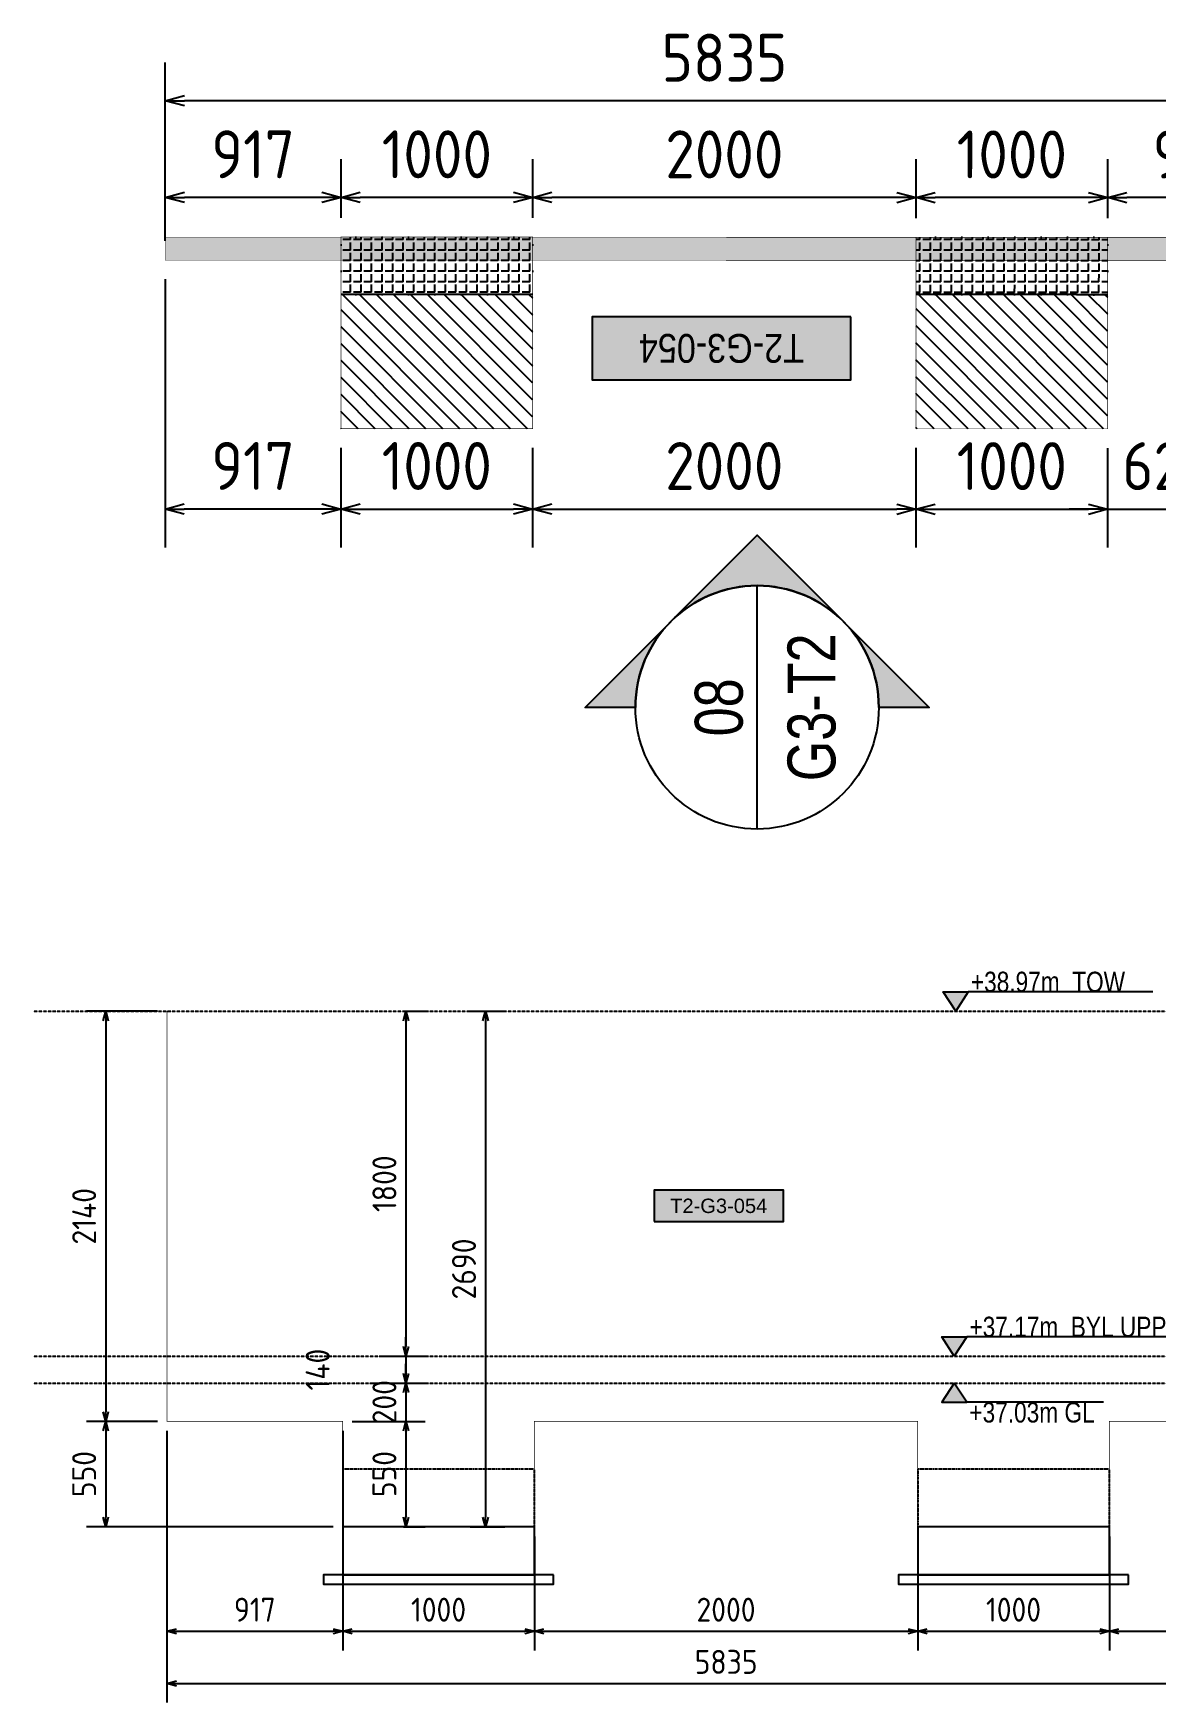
# Model space of a CAD drawing. Header units: centimetres. Extents: x -6122352 to 7132207, y -1694241 to 1947892.
# Drawn here: x 3260250 to 3266110, y 82858 to 91567 of the extents above; entities that cross this region are included whole.
import ezdxf
from ezdxf.enums import TextEntityAlignment as Align

# ---------------------------------------------------------------- set-up
doc = ezdxf.new("R2010")
doc.units = ezdxf.units.CM
doc.header["$MEASUREMENT"] = 0
doc.header["$PDMODE"] = 66
doc.header["$PDSIZE"] = 100
doc.linetypes.add('23585-XR-AR-END-SETTING OUT PLAN$0$HIDDEN', pattern=[0.375, 0.25, -0.125])
doc.linetypes.add('DASHED2', pattern=[0.375, 0.25, -0.125])
for name, color, linetype in [('00-MI-DIM', 7, 'Continuous'), ('@MI-FOOTINGS', 7, 'Continuous'), ('@MI-TYPE-01', 30, 'Continuous'), ('@MI-TYPE-02', 6, 'Continuous'), ('JML-Dimension', 1, 'Continuous'), ('PANEL-TAGS', 7, 'Continuous'), ('SECTION', 130, 'Continuous')]:
    doc.layers.add(name, color=color, linetype=linetype)
doc.styles.add('Arial Narrow', font='ARIALN.TTF', dxfattribs={"width": 0.95, "height": 500})
doc.styles.add('PANELTAG_STYLE', font='arial.ttf')
doc.styles.add('Schueco-BEMSTIL', font='isocpeur.ttf', dxfattribs={"width": 0.9})
doc.styles.add('txt-Pisa-std', font='arial.ttf', dxfattribs={"width": 0.8})
doc.dimstyles.new('MI- JWC-TXT-2.5 MM', dxfattribs={"dimscale": 1.5, "dimtxt": 2.5, "dimasz": 1, "dimexe": 2, "dimexo": 1, "dimgap": 1, "dimtad": 1, "dimdec": 0, "dimdsep": 46, "dimtxsty": 'Schueco-BEMSTIL', "dimblk": 'OPEN30', "dimcen": 0, "dimdle": 2, "dimclrd": 140, "dimclre": 8, "dimclrt": 40, "dimadec": 0, "dimazin": 2, "dimtfac": 1, "dimtdec": 0, "dimtix": 1, "dimtmove": 2, "dimatfit": 3, "dimldrblk": 'OPEN', "dimfxl": 2, "dimlwd": -1, "dimlwe": -1, "dimarcsym": 0})

# ---------------------------------------------------------------- blocks, each defined once
blk = doc.blocks.new('T1-FOOTING')
at = {"transparency": 33554679}
h = blk.add_hatch(dxfattribs=at)
h.set_pattern_fill('ANGLE', color=256, scale=500)
h.set_pattern_definition([(0, (0, 0), (0, 137.5), [100, -37.5]), (90, (0, 0), (-137.5, 8e-15), [100, -37.5])])
h.paths.add_polyline_path([(-500, -300), (500, -300), (500, 0), (-500, 0)])
h.paths.add_polyline_path([(-499.75, -299.75), (499.75, -299.75), (499.75, -0.25), (-499.75, -0.25)], flags=16)
h = blk.add_hatch(dxfattribs=at)
h.set_pattern_fill('ANGLE', color=8, scale=200)
h.set_pattern_definition([(0, (0, 0), (0, 55), [40, -15]), (90, (0, 0), (-55, 3e-15), [40, -15])])
h.paths.add_polyline_path([(500, -300), (500, 0), (-500, 0), (-500, -300)])
h = blk.add_hatch(dxfattribs=at)
h.set_pattern_fill('ANSI31', color=8, scale=500)
h.paths.add_polyline_path([(500, -1000), (500, -300), (-500, -300), (-500, -1000)])
at = {"layer": '@MI-TYPE-01', "color": 240, "linetype": 'DASHED2', "true_color": 0xed1f24}
blk.add_line((-500, -300), (500, -300), dxfattribs=at)
at = {"layer": '@MI-TYPE-01', "color": 240, "true_color": 0xed1f24, "const_width": 2.5}
blk.add_lwpolyline([(-500, 0), (500, 0), (500, -1000), (-500, -1000)], close=True, dxfattribs=at)
blk = doc.blocks.new('_Open30')
at = {"color": 0, "linetype": 'ByBlock', "lineweight": -2}
for p, q in [((-1, 0.268), (0, 0)), ((0, 0), (-1, -0.268)), ((0, 0), (-1, 0))]:
    blk.add_line(p, q, dxfattribs=at)
blk = doc.blocks.new('*D1323')
at = {"layer": '@MI-TYPE-02', "color": 8, "transparency": 16777216}
for p, q in [((382575.2, -149262.9), (383386.9, -149262.8)), ((382576.2, -155097.9), (383387.9, -155097.8))]:
    blk.add_line(p, q, dxfattribs=at)
at = {"layer": '@MI-TYPE-02', "color": 140, "transparency": 16777216}
blk.add_line((383187.9, -154997.8), (383186.9, -149362.8), dxfattribs=at)
at = {"layer": 'Defpoints', "color": 0, "transparency": 16777216}
for p in [(382475.2, -149263), (383186.9, -149262.8), (382476.2, -155098)]:
    blk.add_point(p, dxfattribs=at)
at = {"layer": '@MI-TYPE-02', "color": 140, "transparency": 16777216, "xscale": 100, "yscale": 100, "zscale": 100}
for p, rotation in [((383186.9, -149262.8), 90.01026582106833), ((383187.9, -155097.8), 270.0102658210683)]:
    blk.add_blockref('_Open30', p, dxfattribs=dict(at, rotation=rotation))
at = {"layer": '@MI-TYPE-02', "color": 40, "transparency": 16777216, "insert": (383412.4, -152180.3), "char_height": 250, "attachment_point": 5, "rotation": 270.01027, "style": 'Schueco-BEMSTIL'}
blk.add_mtext('5835', dxfattribs=at)
blk = doc.blocks.new('_Open')
at = {"color": 0, "linetype": 'ByBlock', "lineweight": -2}
for p, q in [((-1, 0.2), (0, 0)), ((-1, -0.2), (0, 0)), ((0, 0), (-1, 0))]:
    blk.add_line(p, q, dxfattribs=at)
blk = doc.blocks.new('*D1324')
at = {"layer": '@MI-TYPE-02', "color": 8, "transparency": 16777216}
for p, q in [((382576.9, -154180.4), (382883.4, -154180.3)), ((382576.2, -155097.9), (382883.6, -155097.9))]:
    blk.add_line(p, q, dxfattribs=at)
at = {"layer": '@MI-TYPE-02', "color": 140, "transparency": 16777216}
blk.add_line((382683.6, -154997.9), (382683.4, -154280.4), dxfattribs=at)
at = {"layer": 'Defpoints', "color": 0, "transparency": 16777216}
for p in [(382476.9, -154180.4), (382683.4, -154180.4), (382476.2, -155098)]:
    blk.add_point(p, dxfattribs=at)
at = {"layer": '@MI-TYPE-02', "color": 140, "transparency": 16777216, "xscale": 100, "yscale": 100, "zscale": 100}
for p, rotation in [((382683.4, -154180.4), 90.01026582106833), ((382683.6, -155097.9), 270.0102658210683)]:
    blk.add_blockref('_Open30', p, dxfattribs=dict(at, rotation=rotation))
at = {"layer": '@MI-TYPE-02', "color": 40, "transparency": 16777216, "insert": (382908.5, -154639.1), "char_height": 250, "attachment_point": 5, "rotation": 270.01027, "style": 'Schueco-BEMSTIL'}
blk.add_mtext('918', dxfattribs=at)
blk = doc.blocks.new('*D1325')
at = {"layer": '@MI-TYPE-02', "color": 8, "transparency": 16777216}
for p, q in [((382575.8, -153180.4), (382883.3, -153180.3)), ((382576.9, -154180.4), (382883.4, -154180.3))]:
    blk.add_line(p, q, dxfattribs=at)
at = {"layer": '@MI-TYPE-02', "color": 140, "transparency": 16777216}
blk.add_line((382683.4, -154080.4), (382683.3, -153280.4), dxfattribs=at)
at = {"layer": 'Defpoints', "color": 0, "transparency": 16777216}
for p in [(382475.8, -153180.4), (382683.3, -153180.4), (382476.9, -154180.4)]:
    blk.add_point(p, dxfattribs=at)
at = {"layer": '@MI-TYPE-02', "color": 140, "transparency": 16777216, "xscale": 100, "yscale": 100, "zscale": 100}
for p, rotation in [((382683.3, -153180.4), 90.01026582106833), ((382683.4, -154180.4), 270.0102658210683)]:
    blk.add_blockref('_Open30', p, dxfattribs=dict(at, rotation=rotation))
at = {"layer": '@MI-TYPE-02', "color": 40, "transparency": 16777216, "insert": (382908.3, -153680.3), "char_height": 250, "attachment_point": 5, "rotation": 270.01027, "style": 'Schueco-BEMSTIL'}
blk.add_mtext('1000', dxfattribs=at)
blk = doc.blocks.new('*D1326')
at = {"layer": '@MI-TYPE-02', "color": 8, "transparency": 16777216}
for p, q in [((382576.4, -151180.4), (382882.9, -151180.3)), ((382575.8, -153180.4), (382883.3, -153180.3))]:
    blk.add_line(p, q, dxfattribs=at)
at = {"layer": '@MI-TYPE-02', "color": 140, "transparency": 16777216}
blk.add_line((382683.2, -153080.4), (382682.9, -151280.4), dxfattribs=at)
at = {"layer": 'Defpoints', "color": 0, "transparency": 16777216}
for p in [(382476.4, -151180.4), (382682.9, -151180.4), (382475.8, -153180.4)]:
    blk.add_point(p, dxfattribs=at)
at = {"layer": '@MI-TYPE-02', "color": 140, "transparency": 16777216, "xscale": 100, "yscale": 100, "zscale": 100}
for p, rotation in [((382682.9, -151180.4), 90.01026582106833), ((382683.3, -153180.4), 270.0102658210683)]:
    blk.add_blockref('_Open30', p, dxfattribs=dict(at, rotation=rotation))
at = {"layer": '@MI-TYPE-02', "color": 40, "transparency": 16777216, "insert": (382908.1, -152180.3), "char_height": 250, "attachment_point": 5, "rotation": 270.01027, "style": 'Schueco-BEMSTIL'}
blk.add_mtext('2000', dxfattribs=at)
blk = doc.blocks.new('*D1327')
at = {"layer": '@MI-TYPE-02', "color": 8, "transparency": 16777216}
for p, q in [((382576.2, -150180.4), (382882.7, -150180.3)), ((382576.4, -151180.4), (382882.9, -151180.3))]:
    blk.add_line(p, q, dxfattribs=at)
at = {"layer": '@MI-TYPE-02', "color": 140, "transparency": 16777216}
blk.add_line((382682.9, -151080.4), (382682.7, -150280.4), dxfattribs=at)
at = {"layer": 'Defpoints', "color": 0, "transparency": 16777216}
for p in [(382476.2, -150180.4), (382682.7, -150180.4), (382476.4, -151180.4)]:
    blk.add_point(p, dxfattribs=at)
at = {"layer": '@MI-TYPE-02', "color": 140, "transparency": 16777216, "xscale": 100, "yscale": 100, "zscale": 100}
for p, rotation in [((382682.7, -150180.4), 90.01026582106833), ((382682.9, -151180.4), 270.0102658210683)]:
    blk.add_blockref('_Open30', p, dxfattribs=dict(at, rotation=rotation))
at = {"layer": '@MI-TYPE-02', "color": 40, "transparency": 16777216, "insert": (382907.8, -150680.3), "char_height": 250, "attachment_point": 5, "rotation": 270.01027, "style": 'Schueco-BEMSTIL'}
blk.add_mtext('1000', dxfattribs=at)
blk = doc.blocks.new('*D1328')
at = {"layer": '@MI-TYPE-02', "color": 8, "transparency": 16777216}
for p, q in [((382455.2, -149263), (382882.5, -149262.9)), ((382576.2, -150180.4), (382882.7, -150180.3))]:
    blk.add_line(p, q, dxfattribs=at)
at = {"layer": '@MI-TYPE-02', "color": 140, "transparency": 16777216}
blk.add_line((382682.7, -150080.4), (382682.6, -149362.9), dxfattribs=at)
at = {"layer": 'Defpoints', "color": 0, "transparency": 16777216}
for p in [(382355.2, -149263), (382682.5, -149262.9), (382476.2, -150180.4)]:
    blk.add_point(p, dxfattribs=at)
at = {"layer": '@MI-TYPE-02', "color": 140, "transparency": 16777216, "xscale": 100, "yscale": 100, "zscale": 100}
for p, rotation in [((382682.5, -149262.9), 90.01026582106833), ((382682.7, -150180.4), 270.0102658210683)]:
    blk.add_blockref('_Open30', p, dxfattribs=dict(at, rotation=rotation))
at = {"layer": '@MI-TYPE-02', "color": 40, "transparency": 16777216, "insert": (382907.6, -149721.6), "char_height": 250, "attachment_point": 5, "rotation": 270.01027, "style": 'Schueco-BEMSTIL'}
blk.add_mtext('917', dxfattribs=at)
blk = doc.blocks.new('*D1402')
at = {"layer": '@MI-TYPE-02', "color": 8, "transparency": 16777216}
for p, q in [((-228.7, 47998.2), (-1627.3, 47998)), ((-1107.6, 47080.6), (-1627.1, 47080.5))]:
    blk.add_line(p, q, dxfattribs=at)
at = {"layer": '@MI-TYPE-02', "color": 140, "transparency": 16777216}
blk.add_line((-1427.1, 47180.6), (-1427.2, 47898), dxfattribs=at)
at = {"layer": 'Defpoints', "color": 0, "transparency": 16777216}
for p in [(-1427.3, 47998), (-128.7, 47998.3), (-1007.6, 47080.6)]:
    blk.add_point(p, dxfattribs=at)
at = {"layer": '@MI-TYPE-02', "color": 140, "transparency": 16777216, "xscale": 100, "yscale": 100, "zscale": 100}
for p, rotation in [((-1427.3, 47998), 90.01026582106819), ((-1427.1, 47080.6), 270.0102658210682)]:
    blk.add_blockref('_Open30', p, dxfattribs=dict(at, rotation=rotation))
at = {"layer": '@MI-TYPE-02', "color": 40, "transparency": 16777216, "insert": (-1202.2, 47539.3), "char_height": 250, "attachment_point": 5, "rotation": 270.01027, "style": 'Schueco-BEMSTIL'}
blk.add_mtext('917', dxfattribs=at)
blk = doc.blocks.new('*D1403')
at = {"layer": '@MI-TYPE-02', "color": 8, "transparency": 16777216}
for p, q in [((-1107.6, 47080.6), (-1627.1, 47080.5)), ((-1107.5, 46080.6), (-1626.9, 46080.5))]:
    blk.add_line(p, q, dxfattribs=at)
at = {"layer": '@MI-TYPE-02', "color": 140, "transparency": 16777216}
blk.add_line((-1427.1, 46980.6), (-1426.9, 46180.6), dxfattribs=at)
at = {"layer": 'Defpoints', "color": 0, "transparency": 16777216}
for p in [(-1007.6, 47080.6), (-1426.9, 46080.6), (-1007.5, 46080.6)]:
    blk.add_point(p, dxfattribs=at)
at = {"layer": '@MI-TYPE-02', "color": 140, "transparency": 16777216, "xscale": 100, "yscale": 100, "zscale": 100}
for p, rotation in [((-1427.1, 47080.6), 90.01026582106819), ((-1426.9, 46080.6), 270.0102658210682)]:
    blk.add_blockref('_Open30', p, dxfattribs=dict(at, rotation=rotation))
at = {"layer": '@MI-TYPE-02', "color": 40, "transparency": 16777216, "insert": (-1202, 46580.6), "char_height": 250, "attachment_point": 5, "rotation": 270.01027, "style": 'Schueco-BEMSTIL'}
blk.add_mtext('1000', dxfattribs=at)
blk = doc.blocks.new('*D1404')
at = {"layer": '@MI-TYPE-02', "color": 8, "transparency": 16777216}
for p, q in [((-1107.5, 46080.6), (-1626.9, 46080.5)), ((-1107.1, 44080.6), (-1626.6, 44080.5))]:
    blk.add_line(p, q, dxfattribs=at)
at = {"layer": '@MI-TYPE-02', "color": 140, "transparency": 16777216}
blk.add_line((-1426.9, 45980.6), (-1426.6, 44180.6), dxfattribs=at)
at = {"layer": 'Defpoints', "color": 0, "transparency": 16777216}
for p in [(-1007.5, 46080.6), (-1426.6, 44080.6), (-1007.1, 44080.6)]:
    blk.add_point(p, dxfattribs=at)
at = {"layer": '@MI-TYPE-02', "color": 140, "transparency": 16777216, "xscale": 100, "yscale": 100, "zscale": 100}
for p, rotation in [((-1426.9, 46080.6), 90.01026582106819), ((-1426.6, 44080.6), 270.0102658210682)]:
    blk.add_blockref('_Open30', p, dxfattribs=dict(at, rotation=rotation))
at = {"layer": '@MI-TYPE-02', "color": 40, "transparency": 16777216, "insert": (-1201.7, 45080.6), "char_height": 250, "attachment_point": 5, "rotation": 270.01027, "style": 'Schueco-BEMSTIL'}
blk.add_mtext('2000', dxfattribs=at)
blk = doc.blocks.new('*D1405')
at = {"layer": '@MI-TYPE-02', "color": 8, "transparency": 16777216}
for p, q in [((-1107.1, 44080.6), (-1626.6, 44080.5)), ((-1106.9, 43080.6), (-1626.4, 43080.5))]:
    blk.add_line(p, q, dxfattribs=at)
at = {"layer": '@MI-TYPE-02', "color": 140, "transparency": 16777216}
blk.add_line((-1426.5, 43980.6), (-1426.4, 43180.6), dxfattribs=at)
at = {"layer": 'Defpoints', "color": 0, "transparency": 16777216}
for p in [(-1007.1, 44080.6), (-1426.4, 43080.6), (-1006.9, 43080.6)]:
    blk.add_point(p, dxfattribs=at)
at = {"layer": '@MI-TYPE-02', "color": 140, "transparency": 16777216, "xscale": 100, "yscale": 100, "zscale": 100}
for p, rotation in [((-1426.6, 44080.6), 90.01026582106819), ((-1426.4, 43080.6), 270.0102658210682)]:
    blk.add_blockref('_Open30', p, dxfattribs=dict(at, rotation=rotation))
at = {"layer": '@MI-TYPE-02', "color": 40, "transparency": 16777216, "insert": (-1201.5, 43580.6), "char_height": 250, "attachment_point": 5, "rotation": 270.01027, "style": 'Schueco-BEMSTIL'}
blk.add_mtext('1000', dxfattribs=at)
blk = doc.blocks.new('*D1406')
at = {"layer": '@MI-TYPE-02', "color": 140, "transparency": 16777216}
for p, q in [((-1426.4, 43180.6), (-1426.4, 43280.6)), ((-1426.4, 43080.6), (-1426.3, 42453.9)), ((-1426.2, 42353.9), (-1426.2, 42253.9))]:
    blk.add_line(p, q, dxfattribs=at)
at = {"layer": '@MI-TYPE-02', "color": 8, "transparency": 16777216}
for p, q in [((-1106.9, 43080.6), (-1626.4, 43080.5)), ((-1107.5, 42454), (-1626.3, 42453.9))]:
    blk.add_line(p, q, dxfattribs=at)
at = {"layer": 'Defpoints', "color": 0, "transparency": 16777216}
for p in [(-1006.9, 43080.6), (-1426.3, 42453.9), (-1007.5, 42454)]:
    blk.add_point(p, dxfattribs=at)
at = {"layer": '@MI-TYPE-02', "color": 140, "transparency": 16777216, "xscale": 100, "yscale": 100, "zscale": 100}
for p, rotation in [((-1426.4, 43080.6), 270.0102658210682), ((-1426.3, 42453.9), 90.01026582106819)]:
    blk.add_blockref('_Open30', p, dxfattribs=dict(at, rotation=rotation))
at = {"layer": '@MI-TYPE-02', "color": 40, "transparency": 16777216, "insert": (-1201.3, 42767.3), "char_height": 250, "attachment_point": 5, "rotation": 270.01027, "style": 'Schueco-BEMSTIL'}
blk.add_mtext('627', dxfattribs=at)
blk = doc.blocks.new('*U1874')
h = blk.add_hatch(color=94)
edge = h.paths.add_edge_path()
edge.add_line((0, 6.35), (0, 8.98))
edge.add_line((0, 8.98), (8.98, 0))
edge.add_line((8.98, 0), (0, -8.98))
edge.add_line((0, -8.98), (0, -6.35))
edge.add_arc((0, 0), 6.35, 270, 450)
at = {"color": 94}
blk.add_line((-6.35, 0), (6.35, 0), dxfattribs=at)
for points in [[(0, 6.35), (0, 8.98), (8.98, 0), (0, -8.98), (0, -6.35, 1)], [(4.49, -4.49, 0.414214), (4.49, 4.49), (8.98, 0), (4.49, -4.49)]]:
    blk.add_lwpolyline(points, format="xyb", close=True)
blk.add_circle((0, 0), 6.35, dxfattribs=at)
at = {"style": 'Arial Narrow', "width": 0.95, "flags": 8}
blk.add_attdef('VIEWNUMBER', text='', height=2.5, dxfattribs=at).set_placement((0, 0), align=Align.BOTTOM_CENTER)
blk.add_attdef('SHEETNUMBER', text='', height=2.5, dxfattribs=at).set_placement((0, -1.588), align=Align.TOP_CENTER)
blk = doc.blocks.new('PANELTAG')
at = {"layer": 'PANEL-TAGS', "color": 1}
blk.add_lwpolyline([(-13.5, -3.3), (13.5, -3.3), (13.5, 3.3), (-13.5, 3.3)], close=True, dxfattribs=at)
at = {"layer": 'PANEL-TAGS', "color": 40, "true_color": 0xffd700}
blk.add_solid([(-13.5, -3.3), (13.5, -3.3), (-13.5, 3.3), (13.5, 3.3)], dxfattribs=at)
at = {"layer": 'PANEL-TAGS', "color": 5, "style": 'PANELTAG_STYLE', "width": 0.85}
blk.add_attdef('TAGNO', text='', height=3, dxfattribs=at).set_placement((0, 0), align=Align.MIDDLE)
blk = doc.blocks.new('*D4807')
at = {"layer": '@MI-TYPE-01', "color": 8, "transparency": 16777216}
for p, q in [((3260946.4, 84275.5), (3260946.4, 83130.4)), ((3261863.4, 84275.5), (3261863.4, 83130.4))]:
    blk.add_line(p, q, dxfattribs=at)
at = {"layer": '@MI-TYPE-01', "color": 140, "transparency": 16777216}
blk.add_line((3260996.4, 83230.4), (3261813.4, 83230.4), dxfattribs=at)
at = {"layer": 'Defpoints', "color": 0, "transparency": 16777216}
for p in [(3260946.4, 84325.5), (3261863.4, 84325.5), (3261863.4, 83230.4)]:
    blk.add_point(p, dxfattribs=at)
at = {"layer": '@MI-TYPE-01', "color": 140, "transparency": 16777216, "xscale": 50, "yscale": 50, "zscale": 50, "rotation": 180}
blk.add_blockref('_Open30', (3260946.4, 83230.4), dxfattribs=at)
at = {"layer": '@MI-TYPE-01', "color": 140, "transparency": 16777216, "xscale": 50, "yscale": 50, "zscale": 50}
blk.add_blockref('_Open30', (3261863.4, 83230.4), dxfattribs=at)
at = {"layer": '@MI-TYPE-01', "color": 40, "transparency": 16777216, "insert": (3261404.9, 83342.9), "char_height": 125, "attachment_point": 5, "style": 'Schueco-BEMSTIL'}
blk.add_mtext('917', dxfattribs=at)
blk = doc.blocks.new('*D4808')
at = {"layer": '@MI-TYPE-01', "color": 8, "transparency": 16777216}
for p, q in [((3261863.4, 84275.5), (3261863.4, 83130.4)), ((3262863.4, 83725.5), (3262863.4, 83130.4))]:
    blk.add_line(p, q, dxfattribs=at)
at = {"layer": '@MI-TYPE-01', "color": 140, "transparency": 16777216}
blk.add_line((3261913.4, 83230.4), (3262813.4, 83230.4), dxfattribs=at)
at = {"layer": 'Defpoints', "color": 0, "transparency": 16777216}
for p in [(3261863.4, 84325.5), (3262863.4, 83775.5), (3262863.4, 83230.4)]:
    blk.add_point(p, dxfattribs=at)
at = {"layer": '@MI-TYPE-01', "color": 140, "transparency": 16777216, "xscale": 50, "yscale": 50, "zscale": 50, "rotation": 180}
blk.add_blockref('_Open30', (3261863.4, 83230.4), dxfattribs=at)
at = {"layer": '@MI-TYPE-01', "color": 140, "transparency": 16777216, "xscale": 50, "yscale": 50, "zscale": 50}
blk.add_blockref('_Open30', (3262863.4, 83230.4), dxfattribs=at)
at = {"layer": '@MI-TYPE-01', "color": 40, "transparency": 16777216, "insert": (3262363.4, 83342.9), "char_height": 125, "attachment_point": 5, "style": 'Schueco-BEMSTIL'}
blk.add_mtext('1000', dxfattribs=at)
blk = doc.blocks.new('*D4809')
at = {"layer": '@MI-TYPE-01', "color": 8, "transparency": 16777216}
for p, q in [((3262863.4, 83725.5), (3262863.4, 83130.4)), ((3264863.4, 83725.5), (3264863.4, 83130.4))]:
    blk.add_line(p, q, dxfattribs=at)
at = {"layer": '@MI-TYPE-01', "color": 140, "transparency": 16777216}
blk.add_line((3262913.4, 83230.4), (3264813.4, 83230.4), dxfattribs=at)
at = {"layer": 'Defpoints', "color": 0, "transparency": 16777216}
for p in [(3262863.4, 83775.5), (3264863.4, 83775.5), (3264863.4, 83230.4)]:
    blk.add_point(p, dxfattribs=at)
at = {"layer": '@MI-TYPE-01', "color": 140, "transparency": 16777216, "xscale": 50, "yscale": 50, "zscale": 50, "rotation": 180}
blk.add_blockref('_Open30', (3262863.4, 83230.4), dxfattribs=at)
at = {"layer": '@MI-TYPE-01', "color": 140, "transparency": 16777216, "xscale": 50, "yscale": 50, "zscale": 50}
blk.add_blockref('_Open30', (3264863.4, 83230.4), dxfattribs=at)
at = {"layer": '@MI-TYPE-01', "color": 40, "transparency": 16777216, "insert": (3263863.4, 83342.9), "char_height": 125, "attachment_point": 5, "style": 'Schueco-BEMSTIL'}
blk.add_mtext('2000', dxfattribs=at)
blk = doc.blocks.new('*D4810')
at = {"layer": '@MI-TYPE-01', "color": 8, "transparency": 16777216}
for p, q in [((3264863.4, 83725.5), (3264863.4, 83130.4)), ((3265863.4, 83725.5), (3265863.4, 83130.4))]:
    blk.add_line(p, q, dxfattribs=at)
at = {"layer": '@MI-TYPE-01', "color": 140, "transparency": 16777216}
blk.add_line((3264913.4, 83230.4), (3265813.4, 83230.4), dxfattribs=at)
at = {"layer": 'Defpoints', "color": 0, "transparency": 16777216}
for p in [(3264863.4, 83775.5), (3265863.4, 83775.5), (3265863.4, 83230.4)]:
    blk.add_point(p, dxfattribs=at)
at = {"layer": '@MI-TYPE-01', "color": 140, "transparency": 16777216, "xscale": 50, "yscale": 50, "zscale": 50, "rotation": 180}
blk.add_blockref('_Open30', (3264863.4, 83230.4), dxfattribs=at)
at = {"layer": '@MI-TYPE-01', "color": 140, "transparency": 16777216, "xscale": 50, "yscale": 50, "zscale": 50}
blk.add_blockref('_Open30', (3265863.4, 83230.4), dxfattribs=at)
at = {"layer": '@MI-TYPE-01', "color": 40, "transparency": 16777216, "insert": (3265363.4, 83342.9), "char_height": 125, "attachment_point": 5, "style": 'Schueco-BEMSTIL'}
blk.add_mtext('1000', dxfattribs=at)
blk = doc.blocks.new('*D4811')
at = {"layer": '@MI-TYPE-01', "color": 8, "transparency": 16777216}
for p, q in [((3266781.4, 84275.5), (3266781.4, 83130.4)), ((3265863.4, 83725.5), (3265863.4, 83130.4))]:
    blk.add_line(p, q, dxfattribs=at)
at = {"layer": '@MI-TYPE-01', "color": 140, "transparency": 16777216}
blk.add_line((3265913.4, 83230.4), (3266731.4, 83230.4), dxfattribs=at)
at = {"layer": 'Defpoints', "color": 0, "transparency": 16777216}
for p in [(3266781.4, 84325.5), (3265863.4, 83775.5), (3266781.4, 83230.4)]:
    blk.add_point(p, dxfattribs=at)
at = {"layer": '@MI-TYPE-01', "color": 140, "transparency": 16777216, "xscale": 50, "yscale": 50, "zscale": 50, "rotation": 180}
blk.add_blockref('_Open30', (3265863.4, 83230.4), dxfattribs=at)
at = {"layer": '@MI-TYPE-01', "color": 140, "transparency": 16777216, "xscale": 50, "yscale": 50, "zscale": 50}
blk.add_blockref('_Open30', (3266781.4, 83230.4), dxfattribs=at)
at = {"layer": '@MI-TYPE-01', "color": 40, "transparency": 16777216, "insert": (3266322.4, 83342.9), "char_height": 125, "attachment_point": 5, "style": 'Schueco-BEMSTIL'}
blk.add_mtext('918', dxfattribs=at)
blk = doc.blocks.new('*D4812')
at = {"layer": '@MI-TYPE-01', "color": 8, "transparency": 16777216}
for p, q in [((3260946.4, 84275.5), (3260946.4, 82858.1)), ((3266781.4, 84275.5), (3266781.4, 82858.1))]:
    blk.add_line(p, q, dxfattribs=at)
at = {"layer": '@MI-TYPE-01', "color": 140, "transparency": 16777216}
blk.add_line((3260996.4, 82958.1), (3266731.4, 82958.1), dxfattribs=at)
at = {"layer": 'Defpoints', "color": 0, "transparency": 16777216}
for p in [(3260946.4, 84325.5), (3266781.4, 84325.5), (3266781.4, 82958.1)]:
    blk.add_point(p, dxfattribs=at)
at = {"layer": '@MI-TYPE-01', "color": 140, "transparency": 16777216, "xscale": 50, "yscale": 50, "zscale": 50, "rotation": 180}
blk.add_blockref('_Open30', (3260946.4, 82958.1), dxfattribs=at)
at = {"layer": '@MI-TYPE-01', "color": 140, "transparency": 16777216, "xscale": 50, "yscale": 50, "zscale": 50}
blk.add_blockref('_Open30', (3266781.4, 82958.1), dxfattribs=at)
at = {"layer": '@MI-TYPE-01', "color": 40, "transparency": 16777216, "insert": (3263863.9, 83070.6), "char_height": 125, "attachment_point": 5, "style": 'Schueco-BEMSTIL'}
blk.add_mtext('5835', dxfattribs=at)
blk = doc.blocks.new('*D4813')
at = {"layer": '@MI-TYPE-01', "color": 8, "transparency": 16777216}
for p, q in [((3260896.4, 86465.5), (3260527, 86465.5)), ((3260896.4, 84325.5), (3260527, 84325.5))]:
    blk.add_line(p, q, dxfattribs=at)
at = {"layer": '@MI-TYPE-01', "color": 140, "transparency": 16777216}
blk.add_line((3260627, 86415.5), (3260627, 84375.5), dxfattribs=at)
at = {"layer": 'Defpoints', "color": 0, "transparency": 16777216}
for p in [(3260946.4, 86465.5), (3260627, 84325.5), (3260946.4, 84325.5)]:
    blk.add_point(p, dxfattribs=at)
at = {"layer": '@MI-TYPE-01', "color": 140, "transparency": 16777216, "xscale": 50, "yscale": 50, "zscale": 50}
for p, rotation in [((3260627, 86465.5), 90), ((3260627, 84325.5), 270)]:
    blk.add_blockref('_Open30', p, dxfattribs=dict(at, rotation=rotation))
at = {"layer": '@MI-TYPE-01', "color": 40, "transparency": 16777216, "insert": (3260514.5, 85395.5), "char_height": 125, "attachment_point": 5, "rotation": 90, "style": 'Schueco-BEMSTIL'}
blk.add_mtext('2140', dxfattribs=at)
blk = doc.blocks.new('*D4814')
at = {"layer": '@MI-TYPE-01', "color": 8, "transparency": 16777216}
for p, q in [((3260896.4, 84325.5), (3260527, 84325.5)), ((3261813.4, 83775.5), (3260527, 83775.5))]:
    blk.add_line(p, q, dxfattribs=at)
at = {"layer": '@MI-TYPE-01', "color": 140, "transparency": 16777216}
blk.add_line((3260627, 84275.5), (3260627, 83825.5), dxfattribs=at)
at = {"layer": 'Defpoints', "color": 0, "transparency": 16777216}
for p in [(3260946.4, 84325.5), (3260627, 83775.5), (3261863.4, 83775.5)]:
    blk.add_point(p, dxfattribs=at)
at = {"layer": '@MI-TYPE-01', "color": 140, "transparency": 16777216, "xscale": 50, "yscale": 50, "zscale": 50}
for p, rotation in [((3260627, 84325.5), 90), ((3260627, 83775.5), 270)]:
    blk.add_blockref('_Open30', p, dxfattribs=dict(at, rotation=rotation))
at = {"layer": '@MI-TYPE-01', "color": 40, "transparency": 16777216, "insert": (3260514.5, 84050.5), "char_height": 125, "attachment_point": 5, "rotation": 90, "style": 'Schueco-BEMSTIL'}
blk.add_mtext('550', dxfattribs=at)
blk = doc.blocks.new('*U2058')
at = {"layer": 'JML-Dimension'}
h = blk.add_hatch(color=10, dxfattribs=at)
h.dxf.hatch_style = 1
h.paths.add_polyline_path([(0, 0), (-1.54, 2.37), (1.54, 2.37)])
blk.add_line((24.31, 2.37), (1.54, 2.37), dxfattribs=at)
blk.add_lwpolyline([(0, 0), (-1.54, 2.37), (1.54, 2.37), (0, 0)], dxfattribs=at)
at = {"color": 5, "style": 'txt-Pisa-std', "width": 0.8}
blk.add_attdef('+0.0', text='', height=2.5, dxfattribs=at).set_placement((1.87, 2.37), align=Align.BOTTOM_LEFT)
blk = doc.blocks.new('*U2056')
at = {"layer": 'JML-Dimension'}
h = blk.add_hatch(color=10, dxfattribs=at)
h.dxf.hatch_style = 1
h.paths.add_polyline_path([(0, 0), (-1.54, 2.37), (1.54, 2.37)])
blk.add_line((31.81, 2.37), (1.54, 2.37), dxfattribs=at)
blk.add_lwpolyline([(0, 0), (-1.54, 2.37), (1.54, 2.37), (0, 0)], dxfattribs=at)
at = {"color": 5, "style": 'txt-Pisa-std', "width": 0.8}
blk.add_attdef('+0.0', text='', height=2.5, dxfattribs=at).set_placement((1.87, 2.37), align=Align.BOTTOM_LEFT)
blk = doc.blocks.new('*U2214')
at = {"layer": 'JML-Dimension'}
h = blk.add_hatch(color=10, dxfattribs=at)
h.dxf.hatch_style = 1
h.paths.add_polyline_path([(0, 0), (-1.54, 2.37), (1.54, 2.37)])
blk.add_line((18.43, 2.37), (1.54, 2.37), dxfattribs=at)
blk.add_lwpolyline([(0, 0), (-1.54, 2.37), (1.54, 2.37), (0, 0)], dxfattribs=at)
at = {"color": 5, "style": 'txt-Pisa-std', "width": 0.8}
blk.add_attdef('+0.0', text='', height=2.5, dxfattribs=at).set_placement((1.87, 2.37), align=Align.BOTTOM_LEFT)
blk = doc.blocks.new('*D4802')
at = {"layer": '@MI-TYPE-01', "color": 8, "transparency": 16777216}
for p, q in [((3262528.1, 86465.5), (3262708.6, 86465.5)), ((3262528.1, 83775.5), (3262708.6, 83775.5))]:
    blk.add_line(p, q, dxfattribs=at)
at = {"layer": '@MI-TYPE-01', "color": 140, "transparency": 16777216}
blk.add_line((3262608.6, 86415.5), (3262608.6, 83825.5), dxfattribs=at)
at = {"layer": 'Defpoints', "color": 0, "transparency": 16777216}
for p in [(3262478.1, 86465.5), (3262478.1, 83775.5), (3262608.6, 83775.5)]:
    blk.add_point(p, dxfattribs=at)
at = {"layer": '@MI-TYPE-01', "color": 140, "transparency": 16777216, "xscale": 50, "yscale": 50, "zscale": 50}
for p, rotation in [((3262608.6, 86465.5), 90), ((3262608.6, 83775.5), 270)]:
    blk.add_blockref('_Open30', p, dxfattribs=dict(at, rotation=rotation))
at = {"layer": '@MI-TYPE-01', "color": 40, "transparency": 16777216, "insert": (3262496.1, 85120.5), "char_height": 125, "attachment_point": 5, "rotation": 90, "style": 'Schueco-BEMSTIL'}
blk.add_mtext('2690', dxfattribs=at)
blk = doc.blocks.new('*D4803')
at = {"layer": '@MI-TYPE-01', "color": 8, "transparency": 16777216}
for p, q in [((3262183, 86465.5), (3262293.5, 86465.5)), ((3262183, 84665.5), (3262293.5, 84665.5))]:
    blk.add_line(p, q, dxfattribs=at)
at = {"layer": '@MI-TYPE-01', "color": 140, "transparency": 16777216}
blk.add_line((3262193.5, 86415.5), (3262193.5, 84715.5), dxfattribs=at)
at = {"layer": 'Defpoints', "color": 0, "transparency": 16777216}
for p in [(3262133, 86465.5), (3262133, 84665.5), (3262193.5, 84665.5)]:
    blk.add_point(p, dxfattribs=at)
at = {"layer": '@MI-TYPE-01', "color": 140, "transparency": 16777216, "xscale": 50, "yscale": 50, "zscale": 50}
for p, rotation in [((3262193.5, 86465.5), 90), ((3262193.5, 84665.5), 270)]:
    blk.add_blockref('_Open30', p, dxfattribs=dict(at, rotation=rotation))
at = {"layer": '@MI-TYPE-01', "color": 40, "transparency": 16777216, "insert": (3262081, 85565.5), "char_height": 125, "attachment_point": 5, "rotation": 90, "style": 'Schueco-BEMSTIL'}
blk.add_mtext('1800', dxfattribs=at)
blk = doc.blocks.new('*D4804')
at = {"layer": '@MI-TYPE-01', "color": 8, "transparency": 16777216}
for p, q in [((3261913.4, 84325.5), (3262293.5, 84325.5)), ((3262180.2, 83775.5), (3262293.5, 83775.5))]:
    blk.add_line(p, q, dxfattribs=at)
at = {"layer": '@MI-TYPE-01', "color": 140, "transparency": 16777216}
blk.add_line((3262193.5, 84275.5), (3262193.5, 83825.5), dxfattribs=at)
at = {"layer": 'Defpoints', "color": 0, "transparency": 16777216}
for p in [(3261863.4, 84325.5), (3262130.2, 83775.5), (3262193.5, 83775.5)]:
    blk.add_point(p, dxfattribs=at)
at = {"layer": '@MI-TYPE-01', "color": 140, "transparency": 16777216, "xscale": 50, "yscale": 50, "zscale": 50}
for p, rotation in [((3262193.5, 84325.5), 90), ((3262193.5, 83775.5), 270)]:
    blk.add_blockref('_Open30', p, dxfattribs=dict(at, rotation=rotation))
at = {"layer": '@MI-TYPE-01', "color": 40, "transparency": 16777216, "insert": (3262081, 84050.5), "char_height": 125, "attachment_point": 5, "rotation": 90, "style": 'Schueco-BEMSTIL'}
blk.add_mtext('550', dxfattribs=at)
blk = doc.blocks.new('T1-FOOTING ELEVATION')
at = {"color": 9}
blk.add_lwpolyline([(-600, -250), (600, -250), (600, -300), (-600, -300)], close=True, dxfattribs=at)
at = {"layer": '@MI-TYPE-01', "color": 114, "linetype": '23585-XR-AR-END-SETTING OUT PLAN$0$HIDDEN', "ltscale": 20, "true_color": 0x139b48}
blk.add_lwpolyline([(-500, 0), (-500, 300), (500, 300), (500, 0)], dxfattribs=at)
at = {"layer": '@MI-TYPE-01', "color": 114, "true_color": 0x139b48}
blk.add_lwpolyline([(-500, 0), (500, 0), (500, -250), (-500, -250)], close=True, dxfattribs=at)
blk = doc.blocks.new('*D4805')
at = {"layer": '@MI-TYPE-01', "color": 140, "transparency": 16777216}
for p, q in [((3262193.5, 84715.5), (3262193.5, 84765.5)), ((3262193.5, 84665.5), (3262193.5, 84525.5)), ((3262193.5, 84475.5), (3262193.5, 84425.5))]:
    blk.add_line(p, q, dxfattribs=at)
at = {"layer": '@MI-TYPE-01', "color": 8, "transparency": 16777216}
for p, q in [((3262068.5, 84665.5), (3262293.5, 84665.5)), ((3262005.2, 84525.5), (3262293.5, 84525.5))]:
    blk.add_line(p, q, dxfattribs=at)
at = {"layer": 'Defpoints', "color": 0, "transparency": 16777216}
for p in [(3262018.5, 84665.5), (3261955.2, 84525.5), (3262193.5, 84525.5)]:
    blk.add_point(p, dxfattribs=at)
at = {"layer": '@MI-TYPE-01', "color": 140, "transparency": 16777216, "xscale": 50, "yscale": 50, "zscale": 50}
for p, rotation in [((3262193.5, 84665.5), 270), ((3262193.5, 84525.5), 90)]:
    blk.add_blockref('_Open30', p, dxfattribs=dict(at, rotation=rotation))
at = {"layer": '@MI-TYPE-01', "color": 40, "transparency": 16777216, "insert": (3261732.9, 84595.5), "char_height": 125, "attachment_point": 5, "rotation": 90, "style": 'Schueco-BEMSTIL'}
blk.add_mtext('140', dxfattribs=at)
blk = doc.blocks.new('*D4806')
at = {"layer": '@MI-TYPE-01', "color": 140, "transparency": 16777216}
for p, q in [((3262193.5, 84575.5), (3262193.5, 84625.5)), ((3262193.5, 84525.5), (3262193.5, 84325.5)), ((3262193.5, 84275.5), (3262193.5, 84225.5))]:
    blk.add_line(p, q, dxfattribs=at)
at = {"layer": '@MI-TYPE-01', "color": 8, "transparency": 16777216}
for p, q in [((3262005.2, 84525.5), (3262293.5, 84525.5)), ((3261913.4, 84325.5), (3262293.5, 84325.5))]:
    blk.add_line(p, q, dxfattribs=at)
at = {"layer": 'Defpoints', "color": 0, "transparency": 16777216}
for p in [(3261955.2, 84525.5), (3261863.4, 84325.5), (3262193.5, 84325.5)]:
    blk.add_point(p, dxfattribs=at)
at = {"layer": '@MI-TYPE-01', "color": 140, "transparency": 16777216, "xscale": 50, "yscale": 50, "zscale": 50}
for p, rotation in [((3262193.5, 84525.5), 270), ((3262193.5, 84325.5), 90)]:
    blk.add_blockref('_Open30', p, dxfattribs=dict(at, rotation=rotation))
at = {"layer": '@MI-TYPE-01', "color": 40, "transparency": 16777216, "insert": (3262081, 84425.5), "char_height": 125, "attachment_point": 5, "rotation": 90, "style": 'Schueco-BEMSTIL'}
blk.add_mtext('200', dxfattribs=at)
blk = doc.blocks.new('T1-PARTITON 2')
at = {"layer": '@MI-TYPE-02'}
h = blk.add_hatch(color=256, dxfattribs=at)
h.dxf.hatch_style = 1
h.paths.add_polyline_path([(-8.7, 47998.3), (-7.6, 42163.3), (-127.6, 42163.3), (-128.7, 47998.3)])
at = {"layer": '@MI-TYPE-02', "const_width": 2.5}
blk.add_lwpolyline([(-8.7, 47998.3), (-7.6, 42163.3), (-127.6, 42163.3), (-128.7, 47998.3)], close=True, dxfattribs=at)
at = {"layer": '@MI-FOOTINGS', "color": 240, "true_color": 0xed1f24, "xscale": -1, "rotation": 270.0102658218726}
for p in [(-7.5, 46580.8), (-7, 43580.8)]:
    blk.add_blockref('T1-FOOTING', p, dxfattribs=at)
at = {"layer": '@MI-TYPE-02'}
for base, p1, p2, picture, middle in [((-1427.2558, 47998.03), (-1007.6323, 47080.6418), (-128.6692, 47998.2627), '*D1402', (-1202.1736, 47539.3387)), ((-1426.9, 46080.6), (-1007.6, 47080.6), (-1007.5, 46080.6), '*D1403', (-1202, 46580.6)), ((-1426.6, 44080.6), (-1007.5, 46080.6), (-1007.1, 44080.6), '*D1404', (-1201.7, 45080.6)), ((-1426.4, 43080.6), (-1007.1, 44080.6), (-1006.9, 43080.6), '*D1405', (-1201.5, 43580.6)), ((-1426.3, 42453.9), (-1006.9, 43080.6), (-1007.5, 42454), '*D1406', (-1201.3, 42767.3))]:
    dim = blk.add_linear_dim(base=base, p1=p1, p2=p2, angle=90.01027, dimstyle='MI- JWC-TXT-2.5 MM', dxfattribs=at)
    dim.commit()
    dim.dimension.update_dxf_attribs({"geometry": picture, "text_midpoint": middle})
for base, p1, p2, picture, middle, set_off in [((198.7267, 47998.3214), (-7.6323, 47080.821), (-128.6692, 47998.2627), '*D1328', (423.8089, 47539.63), (-382483.8231, 197261.2344)), ((703.1, 47998.4), (-7.6, 42163.3), (-8.7, 47998.3), '*D1323', (928.6, 45081), (-382483.8, 197261.2)), ((198.9, 47080.9), (-7.5, 46080.8), (-7.6, 47080.8), '*D1327', (424, 46580.9), (-382483.8, 197261.2)), ((199.1, 46080.9), (-8, 44080.8), (-7.5, 46080.8), '*D1326', (424.2, 45080.9), (-382483.8, 197261.2)), ((199.4, 44080.9), (-6.9, 43080.8), (-8, 44080.8), '*D1325', (424.5, 43580.9), (-382483.8, 197261.2)), ((199.6078, 43080.8581), (-7.6237, 42163.2843), (-6.9156, 43080.8211), '*D1324', (424.69, 42622.1301), (-382483.8231, 197261.2344))]:
    dim = blk.add_linear_dim(base=base, p1=p1, p2=p2, angle=90.01027, dimstyle='MI- JWC-TXT-2.5 MM', dxfattribs=at)
    dim.commit()
    dim.dimension.update_dxf_attribs({"geometry": picture, "text_midpoint": middle, "insert": set_off})
blk = doc.blocks.new('A$C60e8a156')
at = {"layer": '00-MI-DIM'}
ref = blk.add_blockref('*U1874', (-1514.9, 45857.2), dxfattribs=dict(at, xscale=100, yscale=100, zscale=100))
ref.add_attrib('VIEWNUMBER', '08', dxfattribs={"layer": '0', "height": 250, "style": 'Arial Narrow', "width": 0.95}).set_placement((-1514.9, 45857.2), align=Align.BOTTOM_CENTER)
ref.add_attrib('SHEETNUMBER', 'G3-T2', dxfattribs={"layer": '0', "height": 250, "style": 'Arial Narrow', "width": 0.95}).set_placement((-1514.9, 45698.5), align=Align.TOP_CENTER)
at = {"layer": '@MI-TYPE-01', "rotation": 359.977467402098}
blk.add_blockref('T1-PARTITON 2', (928.2, 947.3), dxfattribs=at)
at = {"layer": 'PANEL-TAGS'}
ref = blk.add_blockref('PANELTAG', (358.2, 46043.4), dxfattribs=dict(at, xscale=50.00000000000001, yscale=50.00000000000001, zscale=50.00000000000001, rotation=90.00000000000001))
ref.add_attrib('TAGNO', 'T2-G3-054', dxfattribs={"color": 5, "height": 150, "rotation": 90, "style": 'PANELTAG_STYLE', "width": 0.85}).set_placement((358.2, 46043.4), align=Align.MIDDLE_CENTER)

msp = doc.modelspace()

# ---------------------------------------------------------------- linework, layer by layer
at = {"layer": '@MI-TYPE-01', "color": 6, "const_width": 2.5}
msp.add_lwpolyline([(3260946.3854, 86465.5402), (3266781.3854, 86465.5402), (3266781.3854, 84325.5402), (3265863.3854, 84325.5402), (3265863.3854, 83775.5402), (3264863.3854, 83775.5402), (3264863.3854, 84325.5402), (3262863.3854, 84325.5402), (3262863.3854, 83775.5402), (3261863.3854, 83775.5402), (3261863.3854, 84325.5402), (3260946.3854, 84325.5402), (3260946.3854, 86465.5402)], dxfattribs=at)
at = {"layer": '@MI-TYPE-02', "color": 160, "linetype": 'DASHED2', "ltscale": 5}
for points in [[(3260249.50004, 86465.5402), (3267546.53289, 86465.5402)], [(3260249.50004, 84665.5402), (3267546.53289, 84665.5402)], [(3260249.50004, 84525.5402), (3267546.53289, 84525.5402)]]:
    msp.add_lwpolyline(points, dxfattribs=at)

# ---------------------------------------------------------------- block references
at = {"layer": '@MI-TYPE-01', "rotation": 90}
msp.add_blockref('A$C60e8a156', (3309882.77367, 89565.65607), dxfattribs=at)
at = {"layer": '@MI-TYPE-01', "color": 30, "xscale": -1}
for p in [(3262363.3854, 83775.5402), (3265363.3854, 83775.5402)]:
    msp.add_blockref('T1-FOOTING ELEVATION', p, dxfattribs=at)
at = {"layer": 'PANEL-TAGS'}
ref = msp.add_blockref('PANELTAG', (3263825.27237, 85450.0759), dxfattribs=dict(at, xscale=25, yscale=25, zscale=25))
ref.add_attrib('TAGNO', 'T2-G3-054', dxfattribs={"color": 5, "height": 75, "style": 'PANELTAG_STYLE'}).set_placement((3263825.27237, 85450.0759), align=Align.MIDDLE_CENTER)
at = {"layer": 'SECTION', "color": 6}
ref = msp.add_blockref('*U2058', (3265061.65611, 86465.5402), dxfattribs=dict(at, xscale=42.30147098076819, yscale=42.30147098076819, zscale=42.30147098076819))
ref.add_attrib('+0.0', '+38.97m  TOW', (3265140.78476, 86565.79727), dxfattribs={"layer": 'JML-Dimension', "color": 5, "height": 105.7536775, "style": 'txt-Pisa-std', "width": 0.8})
ref = msp.add_blockref('*U2056', (3265054.36262, 84665.54025), dxfattribs=dict(at, xscale=42.30147098076819, yscale=42.30147098076819, zscale=42.30147098076819))
ref.add_attrib('+0.0', '+37.17m  BYL UPPER', (3265133.49127, 84765.79731), dxfattribs={"layer": 'JML-Dimension', "color": 5, "height": 105.7536775, "style": 'txt-Pisa-std', "width": 0.8})
ref = msp.add_blockref('*U2214', (3265053.82262, 84525.5402), dxfattribs=dict(at, xscale=-42.30147098076819, yscale=42.30147098076819, zscale=42.30147098076819, rotation=180))
ref.add_attrib('+0.0', '+37.03m GL', (3265132.95126, 84319.52946), dxfattribs={"layer": 'JML-Dimension', "color": 5, "height": 105.753677, "style": 'txt-Pisa-std', "width": 0.8})

# ---------------------------------------------------------------- dimensions: what is measured, and where the dimension line sits
at = {"layer": '@MI-TYPE-01'}
for base, p1, p2, picture, middle in [((3260627.04392, 84325.5402), (3260946.3854, 86465.5402), (3260946.3854, 84325.5402), '*D4813', (3260514.54392, 85395.5402)), ((3262193.54535, 84665.5402), (3262133.01242, 86465.5402), (3262133.01242, 84665.5402), '*D4803', (3262081.04535, 85565.5402)), ((3262608.64992, 83775.5402), (3262478.08039, 86465.5402), (3262478.08039, 83775.5402), '*D4802', (3262496.14992, 85120.5402)), ((3262193.54535, 84325.5402), (3261955.17992, 84525.5402), (3261863.3854, 84325.5402), '*D4806', (3262081.04535, 84425.5402)), ((3260627.04392, 83775.5402), (3260946.3854, 84325.5402), (3261863.3854, 83775.5402), '*D4814', (3260514.54392, 84050.5402)), ((3262193.54535, 83775.5402), (3261863.3854, 84325.5402), (3262130.19764, 83775.5402), '*D4804', (3262081.04535, 84050.5402))]:
    dim = msp.add_linear_dim(base=base, p1=p1, p2=p2, angle=90, dimstyle='MI- JWC-TXT-2.5 MM', dxfattribs=at)
    dim.commit()
    dim.dimension.update_dxf_attribs({"geometry": picture, "text_midpoint": middle})
dim = msp.add_linear_dim(base=(3262193.54535, 84525.5402), p1=(3262018.54535, 84665.5402), p2=(3261955.17992, 84525.5402), angle=90, dimstyle='MI- JWC-TXT-2.5 MM', dxfattribs=at)
dim.commit()
dim.dimension.update_dxf_attribs({"geometry": '*D4805', "text_midpoint": (3261732.89323, 84595.5402), "dimtype": 160})
for base, p1, p2, picture, middle in [((3261863.3854, 83230.35554), (3260946.3854, 84325.5402), (3261863.3854, 84325.5402), '*D4807', (3261404.8854, 83342.85554)), ((3266781.3854, 82958.12704), (3260946.3854, 84325.5402), (3266781.3854, 84325.5402), '*D4812', (3263863.8854, 83070.62704)), ((3262863.3854, 83230.35554), (3261863.3854, 84325.5402), (3262863.3854, 83775.5402), '*D4808', (3262363.3854, 83342.85554)), ((3266781.3854, 83230.35554), (3265863.3854, 83775.5402), (3266781.3854, 84325.5402), '*D4811', (3266322.3854, 83342.85554)), ((3264863.3854, 83230.35554), (3262863.3854, 83775.5402), (3264863.3854, 83775.5402), '*D4809', (3263863.3854, 83342.85554)), ((3265863.3854, 83230.35554), (3264863.3854, 83775.5402), (3265863.3854, 83775.5402), '*D4810', (3265363.3854, 83342.85554))]:
    dim = msp.add_linear_dim(base=base, p1=p1, p2=p2, dimstyle='MI- JWC-TXT-2.5 MM', dxfattribs=at)
    dim.commit()
    dim.dimension.update_dxf_attribs({"geometry": picture, "text_midpoint": middle})

doc.saveas('drawing.dxf')
